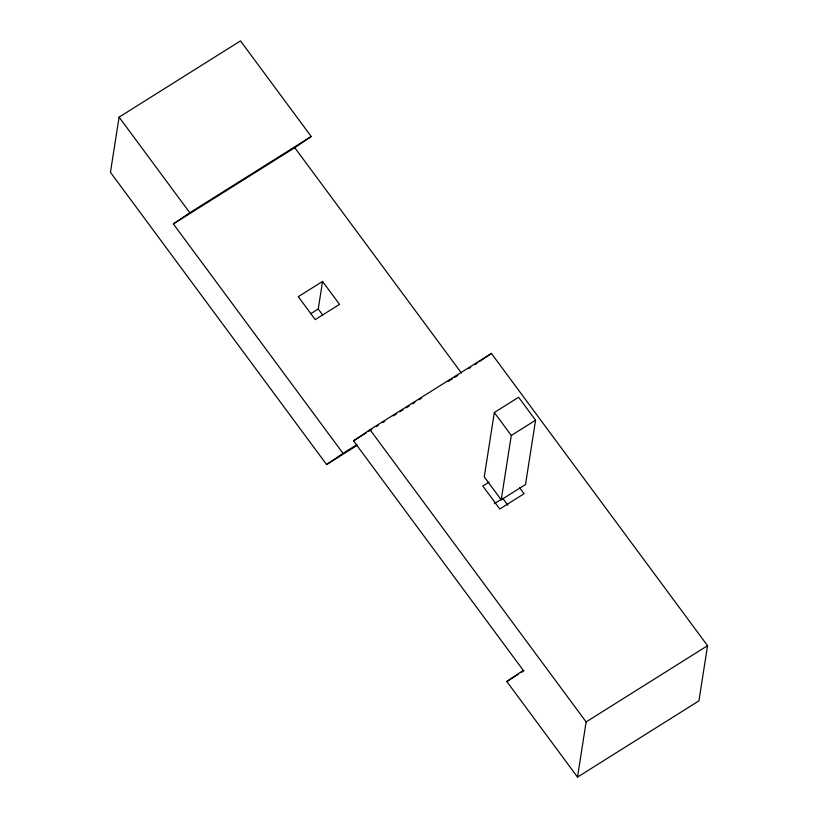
<?xml version="1.0" encoding="UTF-8"?>
<svg xmlns="http://www.w3.org/2000/svg" width="818" height="818" viewBox="0 0 818 818"><rect width="100%" height="100%" fill="white"/><g stroke="black" fill="none" stroke-linecap="round" stroke-linejoin="round"><path stroke-width="1.23" d="M357.006 444.593L343.039 453.366L173.355 223.927L294.766 147.69L311.208 136.504L240.502 40.9L119.091 117.138L110.45 172.291L326.597 464.552L356.689 445.667M322.67 314.991L318.243 309.01L322.558 281.433L298.273 296.678L315.247 319.623L339.531 304.378L322.558 281.433M494.317 412.517L484.246 476.863L501.209 499.798L525.493 484.553L535.575 420.217L518.602 397.272L494.317 412.517L511.291 435.462L501.209 499.798M577.508 777.1L586.128 721.926L370.002 429.685L353.56 440.871L523.244 670.31L506.802 681.496L577.508 777.1L698.93 700.862L707.55 645.688L491.413 353.448L370.002 429.685M173.355 223.927L189.796 212.741L311.208 136.504M326.597 464.552L343.039 453.366M474.982 364.634L477.037 363.233M479.092 361.832L491.413 353.448M310.85 313.642L318.243 309.01M353.56 440.871L366.454 432.773M368.601 431.423L371.832 429.399M376.127 426.699L378.274 425.36M382.568 422.661L384.726 421.311M393.315 415.912L396.536 413.888M399.767 411.863L402.988 409.838M406.209 407.814L409.429 405.789M412.661 403.765L414.808 402.415M419.102 399.716L421.25 398.366M448.111 381.505L452.415 378.806M454.563 377.456L457.783 375.431M468.53 368.683L470.677 367.333M511.291 435.462L535.575 420.217M489.133 482.068L482.804 486.045L499.767 508.99L524.052 493.745L519.624 487.763M494.317 503.683L502.773 498.377L507.937 505.36M506.802 681.496L518.622 674.083M520.78 672.733L524.001 670.709M586.128 721.926L707.55 645.688M294.766 147.69L461.424 373.028M119.091 117.138L189.796 212.741"/></g></svg>
